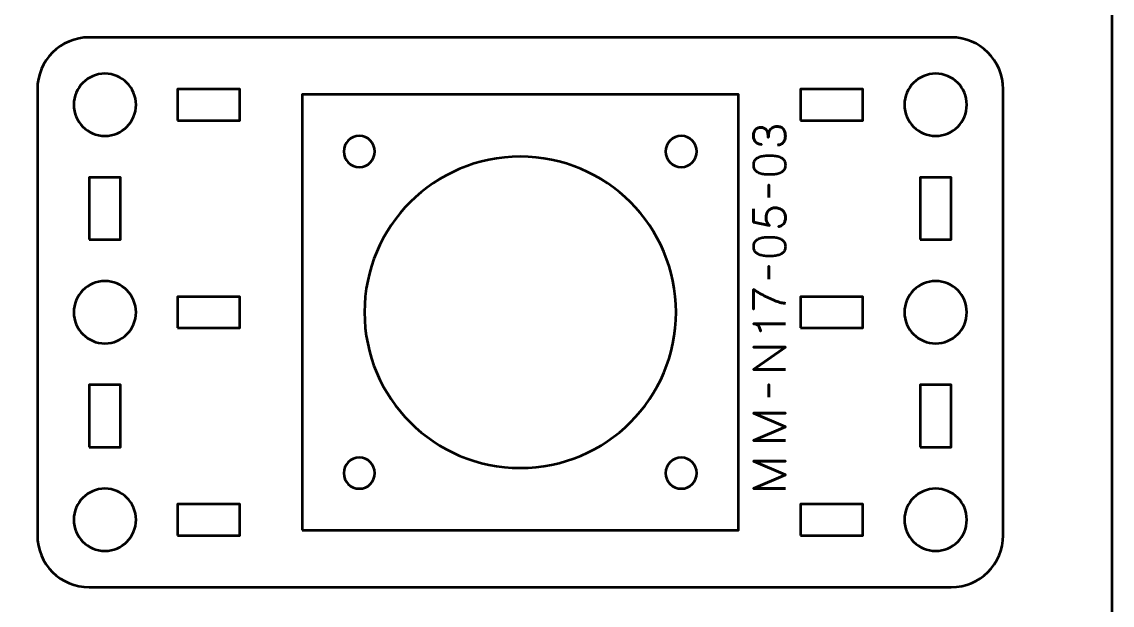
# Model space of a CAD drawing. Header units: centimetres. Extents: x -21 to 0, y -29.7 to 0.
# Drawn here: x -10.5 to 0, y -22.67 to -17.05 of the extents above; entities that cross this region are included whole.
import ezdxf

# ---------------------------------------------------------------- set-up
doc = ezdxf.new("R2010")
doc.units = ezdxf.units.CM
doc.header["$MEASUREMENT"] = 0
doc.layers.add('Layer 1', color=7, linetype='Continuous')

msp = doc.modelspace()

# ---------------------------------------------------------------- linework, layer by layer
at = {"layer": 'Layer 1', "color": 22, "lineweight": 53}
msp.add_open_spline([(-21.00003, -29.19995), (-21.00003, -29.19995), (-21.00003, -0.49992), (-21.00003, -0.49992), (-21.00003, -0.49992), (-21.00003, -0.22295), (-20.77694, 0.00004), (-20.49994, 0.00004), (-20.49994, 0.00004), (-20.49994, 0.00004), (-0.50008, 0.00004), (-0.50008, 0.00004), (-0.50008, 0.00004), (-0.22294, 0.00004), (0.00002, -0.22295), (0.00002, -0.49992), (0.00002, -0.49992), (0.00002, -0.49992), (0.00002, -29.19995), (0.00002, -29.19995), (0.00002, -29.19995), (0.00002, -29.47695), (-0.22294, -29.70004), (-0.50008, -29.70004), (-0.50008, -29.70004), (-0.50008, -29.70004), (-20.49994, -29.70004), (-20.49994, -29.70004), (-20.49994, -29.70004), (-20.77694, -29.70004), (-21.00003, -29.47695), (-21.00003, -29.19995)], degree=3, knots=[0, 0, 0, 0, 0.125, 0.125, 0.125, 0.125, 0.25, 0.25, 0.25, 0.25, 0.375, 0.375, 0.375, 0.375, 0.5, 0.5, 0.5, 0.5, 0.625, 0.625, 0.625, 0.625, 0.75, 0.75, 0.75, 0.75, 0.875, 0.875, 0.875, 0.875, 1, 1, 1, 1], dxfattribs=at)
at = {"layer": 'Layer 1', "color": 114, "lineweight": 53}
msp.add_open_spline([(-10.35005, -21.9999), (-10.35005, -21.9999), (-10.35005, -17.70001), (-10.35005, -17.70001), (-10.35005, -17.70001), (-10.35005, -17.42301), (-10.12695, -17.19991), (-9.84995, -17.19991), (-9.84995, -17.19991), (-9.84995, -17.19991), (-1.55005, -17.19991), (-1.55005, -17.19991), (-1.55005, -17.19991), (-1.27305, -17.19991), (-1.04995, -17.42301), (-1.04995, -17.70001), (-1.04995, -17.70001), (-1.04995, -17.70001), (-1.04995, -21.9999), (-1.04995, -21.9999), (-1.04995, -21.9999), (-1.04995, -22.2769), (-1.27305, -22.5), (-1.55005, -22.5), (-1.55005, -22.5), (-1.55005, -22.5), (-9.84995, -22.5), (-9.84995, -22.5), (-9.84995, -22.5), (-10.12695, -22.5), (-10.35005, -22.2769), (-10.35005, -21.9999)], degree=3, knots=[0, 0, 0, 0, 0.125, 0.125, 0.125, 0.125, 0.25, 0.25, 0.25, 0.25, 0.375, 0.375, 0.375, 0.375, 0.5, 0.5, 0.5, 0.5, 0.625, 0.625, 0.625, 0.625, 0.75, 0.75, 0.75, 0.75, 0.875, 0.875, 0.875, 0.875, 1, 1, 1, 1], dxfattribs=at)
at = {"layer": 'Layer 1', "lineweight": 53}
for points in [[(-9.70002, -17.55), (-9.53425, -17.55), (-9.40002, -17.68424), (-9.40002, -17.85001), (-9.40002, -17.85001), (-9.40002, -18.01567), (-9.53425, -18.15001), (-9.70002, -18.15001), (-9.70002, -18.15001), (-9.86568, -18.15001), (-10.00002, -18.01567), (-10.00002, -17.85001), (-10.00002, -17.85001), (-10.00002, -17.68424), (-9.86568, -17.55), (-9.70002, -17.55)], [(-1.69998, -17.55), (-1.53435, -17.55), (-1.39998, -17.68424), (-1.39998, -17.85001), (-1.39998, -17.85001), (-1.39998, -18.01567), (-1.53435, -18.15001), (-1.69998, -18.15001), (-1.69998, -18.15001), (-1.86575, -18.15001), (-1.99998, -18.01567), (-1.99998, -17.85001), (-1.99998, -17.85001), (-1.99998, -17.68424), (-1.86575, -17.55), (-1.69998, -17.55)], [(-9, -17.99994), (-9, -17.99994), (-9, -17.69993), (-9, -17.69993), (-9, -17.69993), (-9, -17.69993), (-8.4, -17.69993), (-8.4, -17.69993), (-8.4, -17.69993), (-8.4, -17.69993), (-8.4, -17.99994), (-8.4, -17.99994), (-8.4, -17.99994), (-8.4, -17.99994), (-9, -17.99994), (-9, -17.99994)], [(-3, -17.99994), (-3, -17.99994), (-3, -17.69993), (-3, -17.69993), (-3, -17.69993), (-3, -17.69993), (-2.4, -17.69993), (-2.4, -17.69993), (-2.4, -17.69993), (-2.4, -17.69993), (-2.4, -17.99994), (-2.4, -17.99994), (-2.4, -17.99994), (-2.4, -17.99994), (-3, -17.99994), (-3, -17.99994)], [(-9.84995, -19.14992), (-9.84995, -19.14992), (-9.84995, -18.54992), (-9.84995, -18.54992), (-9.84995, -18.54992), (-9.84995, -18.54992), (-9.54995, -18.54992), (-9.54995, -18.54992), (-9.54995, -18.54992), (-9.54995, -18.54992), (-9.54995, -19.14992), (-9.54995, -19.14992), (-9.54995, -19.14992), (-9.54995, -19.14992), (-9.84995, -19.14992), (-9.84995, -19.14992)], [(-1.85005, -19.14992), (-1.85005, -19.14992), (-1.85005, -18.54992), (-1.85005, -18.54992), (-1.85005, -18.54992), (-1.85005, -18.54992), (-1.55005, -18.54992), (-1.55005, -18.54992), (-1.55005, -18.54992), (-1.55005, -18.54992), (-1.55005, -19.14992), (-1.55005, -19.14992), (-1.55005, -19.14992), (-1.55005, -19.14992), (-1.85005, -19.14992), (-1.85005, -19.14992)], [(-9.70002, -19.54997), (-9.53425, -19.54997), (-9.40002, -19.68431), (-9.40002, -19.84996), (-9.40002, -19.84996), (-9.40002, -20.01559), (-9.53425, -20.14997), (-9.70002, -20.14997), (-9.70002, -20.14997), (-9.86568, -20.14997), (-10.00002, -20.01559), (-10.00002, -19.84996), (-10.00002, -19.84996), (-10.00002, -19.68431), (-9.86568, -19.54997), (-9.70002, -19.54997)], [(-1.69998, -19.54997), (-1.53435, -19.54997), (-1.39998, -19.68431), (-1.39998, -19.84996), (-1.39998, -19.84996), (-1.39998, -20.01559), (-1.53435, -20.14997), (-1.69998, -20.14997), (-1.69998, -20.14997), (-1.86575, -20.14997), (-1.99998, -20.01559), (-1.99998, -19.84996), (-1.99998, -19.84996), (-1.99998, -19.68431), (-1.86575, -19.54997), (-1.69998, -19.54997)], [(-9, -20.00004), (-9, -20.00004), (-9, -19.70004), (-9, -19.70004), (-9, -19.70004), (-9, -19.70004), (-8.4, -19.70004), (-8.4, -19.70004), (-8.4, -19.70004), (-8.4, -19.70004), (-8.4, -20.00004), (-8.4, -20.00004), (-8.4, -20.00004), (-8.4, -20.00004), (-9, -20.00004), (-9, -20.00004)], [(-3, -20.00004), (-3, -20.00004), (-3, -19.70004), (-3, -19.70004), (-3, -19.70004), (-3, -19.70004), (-2.4, -19.70004), (-2.4, -19.70004), (-2.4, -19.70004), (-2.4, -19.70004), (-2.4, -20.00004), (-2.4, -20.00004), (-2.4, -20.00004), (-2.4, -20.00004), (-3, -20.00004), (-3, -20.00004)], [(-9.84995, -21.14999), (-9.84995, -21.14999), (-9.84995, -20.54998), (-9.84995, -20.54998), (-9.84995, -20.54998), (-9.84995, -20.54998), (-9.54995, -20.54998), (-9.54995, -20.54998), (-9.54995, -20.54998), (-9.54995, -20.54998), (-9.54995, -21.14999), (-9.54995, -21.14999), (-9.54995, -21.14999), (-9.54995, -21.14999), (-9.84995, -21.14999), (-9.84995, -21.14999)], [(-1.85005, -21.14999), (-1.85005, -21.14999), (-1.85005, -20.54998), (-1.85005, -20.54998), (-1.85005, -20.54998), (-1.85005, -20.54998), (-1.55005, -20.54998), (-1.55005, -20.54998), (-1.55005, -20.54998), (-1.55005, -20.54998), (-1.55005, -21.14999), (-1.55005, -21.14999), (-1.55005, -21.14999), (-1.55005, -21.14999), (-1.85005, -21.14999), (-1.85005, -21.14999)], [(-9.70002, -21.54989), (-9.53425, -21.54989), (-9.40002, -21.68427), (-9.40002, -21.8499), (-9.40002, -21.8499), (-9.40002, -22.01567), (-9.53425, -22.1499), (-9.70002, -22.1499), (-9.70002, -22.1499), (-9.86568, -22.1499), (-10.00002, -22.01567), (-10.00002, -21.8499), (-10.00002, -21.8499), (-10.00002, -21.68427), (-9.86568, -21.54989), (-9.70002, -21.54989)], [(-1.69998, -21.54989), (-1.53435, -21.54989), (-1.39998, -21.68427), (-1.39998, -21.8499), (-1.39998, -21.8499), (-1.39998, -22.01567), (-1.53435, -22.1499), (-1.69998, -22.1499), (-1.69998, -22.1499), (-1.86575, -22.1499), (-1.99998, -22.01567), (-1.99998, -21.8499), (-1.99998, -21.8499), (-1.99998, -21.68427), (-1.86575, -21.54989), (-1.69998, -21.54989)], [(-9, -21.99997), (-9, -21.99997), (-9, -21.69997), (-9, -21.69997), (-9, -21.69997), (-9, -21.69997), (-8.4, -21.69997), (-8.4, -21.69997), (-8.4, -21.69997), (-8.4, -21.69997), (-8.4, -21.99997), (-8.4, -21.99997), (-8.4, -21.99997), (-8.4, -21.99997), (-9, -21.99997), (-9, -21.99997)], [(-3, -21.99997), (-3, -21.99997), (-3, -21.69997), (-3, -21.69997), (-3, -21.69997), (-3, -21.69997), (-2.4, -21.69997), (-2.4, -21.69997), (-2.4, -21.69997), (-2.4, -21.69997), (-2.4, -21.99997), (-2.4, -21.99997), (-2.4, -21.99997), (-2.4, -21.99997), (-3, -21.99997), (-3, -21.99997)]]:
    msp.add_open_spline(points, degree=3, knots=[0, 0, 0, 0, 0.25, 0.25, 0.25, 0.25, 0.5, 0.5, 0.5, 0.5, 0.75, 0.75, 0.75, 0.75, 1, 1, 1, 1], dxfattribs=at)
at = {"layer": 'Layer 1', "color": 30, "lineweight": 53}
for points, knots in [([(-7.79997, -21.95), (-7.79997, -21.95), (-7.79997, -17.75), (-7.79997, -17.75), (-7.79997, -17.75), (-7.79997, -17.75), (-3.59997, -17.75), (-3.59997, -17.75), (-3.59997, -17.75), (-3.59997, -17.75), (-3.59997, -21.95), (-3.59997, -21.95), (-3.59997, -21.95), (-3.59997, -21.95), (-7.79997, -21.95), (-7.79997, -21.95)], [0, 0, 0, 0, 0.25, 0.25, 0.25, 0.25, 0.5, 0.5, 0.5, 0.5, 0.75, 0.75, 0.75, 0.75, 1, 1, 1, 1]), ([(-3.224, -18.23814), (-3.20876, -18.23807), (-3.1955, -18.23454), (-3.184, -18.22756), (-3.184, -18.22756), (-3.17257, -18.22057), (-3.16361, -18.21062), (-3.15719, -18.19764), (-3.15719, -18.19764), (-3.15077, -18.18466), (-3.14752, -18.16907), (-3.14738, -18.15093), (-3.14738, -18.15093), (-3.14738, -18.13732), (-3.14879, -18.12497), (-3.15175, -18.11375), (-3.15175, -18.11375), (-3.15472, -18.1026), (-3.1593, -18.09301), (-3.16558, -18.08489), (-3.16558, -18.08489), (-3.17186, -18.07678), (-3.17998, -18.07057), (-3.18985, -18.06613), (-3.18985, -18.06613), (-3.1998, -18.06175), (-3.21173, -18.05957), (-3.2257, -18.0595), (-3.2257, -18.0595), (-3.24432, -18.05942), (-3.26006, -18.06323), (-3.27283, -18.07078), (-3.27283, -18.07078), (-3.2856, -18.07833), (-3.29519, -18.09005), (-3.30175, -18.10578), (-3.30175, -18.10578), (-3.30832, -18.12151), (-3.31163, -18.14169), (-3.31163, -18.16617), (-3.31163, -18.16617), (-3.31156, -18.1479), (-3.31325, -18.13259), (-3.31671, -18.1201), (-3.31671, -18.1201), (-3.32017, -18.10768), (-3.32504, -18.09774), (-3.33139, -18.09026), (-3.33139, -18.09026), (-3.33767, -18.08278), (-3.34515, -18.07735), (-3.35375, -18.0741), (-3.35375, -18.0741), (-3.36229, -18.07078), (-3.37167, -18.06916), (-3.3819, -18.06923), (-3.3819, -18.06923), (-3.39214, -18.06916), (-3.40159, -18.07057), (-3.41034, -18.07339), (-3.41034, -18.07339), (-3.41909, -18.07615), (-3.42678, -18.08066), (-3.43334, -18.0868), (-3.43334, -18.0868), (-3.4399, -18.09294), (-3.44505, -18.10105), (-3.44872, -18.111), (-3.44872, -18.111), (-3.45239, -18.12102), (-3.45422, -18.13323), (-3.45429, -18.14755), (-3.45429, -18.14755), (-3.45422, -18.1618), (-3.45211, -18.17429), (-3.44801, -18.18487), (-3.44801, -18.18487), (-3.44392, -18.19553), (-3.43835, -18.20427), (-3.43122, -18.21133), (-3.43122, -18.21133), (-3.4241, -18.21831), (-3.41598, -18.22354), (-3.40681, -18.22699), (-3.40681, -18.22699), (-3.39764, -18.23052), (-3.3879, -18.23221), (-3.37767, -18.23221), (-3.37767, -18.23221), (-3.3879, -18.23221), (-3.39764, -18.23052), (-3.40681, -18.22699), (-3.40681, -18.22699), (-3.41598, -18.22354), (-3.4241, -18.21831), (-3.43122, -18.21133), (-3.43122, -18.21133), (-3.43835, -18.20427), (-3.44392, -18.19553), (-3.44801, -18.18487), (-3.44801, -18.18487), (-3.45211, -18.17429), (-3.45422, -18.1618), (-3.45429, -18.14755), (-3.45429, -18.14755), (-3.45422, -18.13323), (-3.45239, -18.12102), (-3.44872, -18.111), (-3.44872, -18.111), (-3.44505, -18.10105), (-3.4399, -18.09294), (-3.43334, -18.0868), (-3.43334, -18.0868), (-3.42678, -18.08066), (-3.41909, -18.07615), (-3.41034, -18.07339), (-3.41034, -18.07339), (-3.40159, -18.07057), (-3.39214, -18.06916), (-3.3819, -18.06923), (-3.3819, -18.06923), (-3.37167, -18.06916), (-3.36229, -18.07078), (-3.35375, -18.0741), (-3.35375, -18.0741), (-3.34515, -18.07735), (-3.33767, -18.08278), (-3.33139, -18.09026), (-3.33139, -18.09026), (-3.32504, -18.09774), (-3.32017, -18.10768), (-3.31671, -18.1201), (-3.31671, -18.1201), (-3.31325, -18.13259), (-3.31156, -18.1479), (-3.31163, -18.16617), (-3.31163, -18.16617), (-3.31163, -18.14169), (-3.30832, -18.12151), (-3.30175, -18.10578), (-3.30175, -18.10578), (-3.29519, -18.09005), (-3.2856, -18.07833), (-3.27283, -18.07078), (-3.27283, -18.07078), (-3.26006, -18.06323), (-3.24432, -18.05942), (-3.2257, -18.0595), (-3.2257, -18.0595), (-3.21173, -18.05957), (-3.1998, -18.06175), (-3.18985, -18.06613), (-3.18985, -18.06613), (-3.17998, -18.07057), (-3.17186, -18.07678), (-3.16558, -18.08489), (-3.16558, -18.08489), (-3.1593, -18.09301), (-3.15472, -18.1026), (-3.15175, -18.11375), (-3.15175, -18.11375), (-3.14879, -18.12497), (-3.14738, -18.13732), (-3.14738, -18.15093), (-3.14738, -18.15093), (-3.14752, -18.16907), (-3.15077, -18.18466), (-3.15719, -18.19764), (-3.15719, -18.19764), (-3.16361, -18.21062), (-3.17257, -18.22057), (-3.184, -18.22756), (-3.184, -18.22756), (-3.1955, -18.23454), (-3.20876, -18.23807), (-3.224, -18.23814)], [0, 0, 0, 0, 0.02272727, 0.02272727, 0.02272727, 0.02272727, 0.04545455, 0.04545455, 0.04545455, 0.04545455, 0.06818182, 0.06818182, 0.06818182, 0.06818182, 0.09090909, 0.09090909, 0.09090909, 0.09090909, 0.11363636, 0.11363636, 0.11363636, 0.11363636, 0.13636364, 0.13636364, 0.13636364, 0.13636364, 0.15909091, 0.15909091, 0.15909091, 0.15909091, 0.18181818, 0.18181818, 0.18181818, 0.18181818, 0.20454545, 0.20454545, 0.20454545, 0.20454545, 0.22727273, 0.22727273, 0.22727273, 0.22727273, 0.25, 0.25, 0.25, 0.25, 0.27272727, 0.27272727, 0.27272727, 0.27272727, 0.29545455, 0.29545455, 0.29545455, 0.29545455, 0.31818182, 0.31818182, 0.31818182, 0.31818182, 0.34090909, 0.34090909, 0.34090909, 0.34090909, 0.36363636, 0.36363636, 0.36363636, 0.36363636, 0.38636364, 0.38636364, 0.38636364, 0.38636364, 0.40909091, 0.40909091, 0.40909091, 0.40909091, 0.43181818, 0.43181818, 0.43181818, 0.43181818, 0.45454545, 0.45454545, 0.45454545, 0.45454545, 0.47727273, 0.47727273, 0.47727273, 0.47727273, 0.5, 0.5, 0.5, 0.5, 0.52272727, 0.52272727, 0.52272727, 0.52272727, 0.54545455, 0.54545455, 0.54545455, 0.54545455, 0.56818182, 0.56818182, 0.56818182, 0.56818182, 0.59090909, 0.59090909, 0.59090909, 0.59090909, 0.61363636, 0.61363636, 0.61363636, 0.61363636, 0.63636364, 0.63636364, 0.63636364, 0.63636364, 0.65909091, 0.65909091, 0.65909091, 0.65909091, 0.68181818, 0.68181818, 0.68181818, 0.68181818, 0.70454545, 0.70454545, 0.70454545, 0.70454545, 0.72727273, 0.72727273, 0.72727273, 0.72727273, 0.75, 0.75, 0.75, 0.75, 0.77272727, 0.77272727, 0.77272727, 0.77272727, 0.79545455, 0.79545455, 0.79545455, 0.79545455, 0.81818182, 0.81818182, 0.81818182, 0.81818182, 0.84090909, 0.84090909, 0.84090909, 0.84090909, 0.86363636, 0.86363636, 0.86363636, 0.86363636, 0.88636364, 0.88636364, 0.88636364, 0.88636364, 0.90909091, 0.90909091, 0.90909091, 0.90909091, 0.93181818, 0.93181818, 0.93181818, 0.93181818, 0.95454545, 0.95454545, 0.95454545, 0.95454545, 0.97727273, 0.97727273, 0.97727273, 0.97727273, 1, 1, 1, 1]), ([(-3.14738, -18.43075), (-3.14745, -18.41594), (-3.15006, -18.40317), (-3.15514, -18.39251), (-3.15514, -18.39251), (-3.16022, -18.38193), (-3.16749, -18.37311), (-3.17673, -18.36606), (-3.17673, -18.36606), (-3.18604, -18.35907), (-3.19705, -18.35357), (-3.20975, -18.34948), (-3.20975, -18.34948), (-3.22245, -18.34545), (-3.23635, -18.34256), (-3.25159, -18.34094), (-3.25159, -18.34094), (-3.26683, -18.33924), (-3.28285, -18.3384), (-3.29978, -18.33847), (-3.29978, -18.33847), (-3.31664, -18.3384), (-3.33266, -18.33924), (-3.34783, -18.34094), (-3.34783, -18.34094), (-3.363, -18.34256), (-3.37697, -18.34545), (-3.38967, -18.34948), (-3.38967, -18.34948), (-3.4023, -18.35357), (-3.4133, -18.35907), (-3.42269, -18.36606), (-3.42269, -18.36606), (-3.432, -18.37311), (-3.43927, -18.38193), (-3.44435, -18.39251), (-3.44435, -18.39251), (-3.4495, -18.40317), (-3.45211, -18.41594), (-3.45218, -18.43075), (-3.45218, -18.43075), (-3.45211, -18.44557), (-3.4495, -18.45834), (-3.44435, -18.469), (-3.44435, -18.469), (-3.43927, -18.47958), (-3.432, -18.4884), (-3.42269, -18.49545), (-3.42269, -18.49545), (-3.4133, -18.50244), (-3.4023, -18.50794), (-3.38967, -18.51203), (-3.38967, -18.51203), (-3.37697, -18.51606), (-3.363, -18.51895), (-3.34783, -18.52057), (-3.34783, -18.52057), (-3.33266, -18.52226), (-3.31664, -18.52311), (-3.29978, -18.52304), (-3.29978, -18.52304), (-3.28285, -18.52311), (-3.26683, -18.52226), (-3.25159, -18.52057), (-3.25159, -18.52057), (-3.23635, -18.51895), (-3.22245, -18.51606), (-3.20975, -18.51203), (-3.20975, -18.51203), (-3.19705, -18.50794), (-3.18604, -18.50244), (-3.17673, -18.49545), (-3.17673, -18.49545), (-3.16749, -18.4884), (-3.16022, -18.47958), (-3.15514, -18.469), (-3.15514, -18.469), (-3.15006, -18.45834), (-3.14745, -18.44557), (-3.14738, -18.43075)], [0, 0, 0, 0, 0.05, 0.05, 0.05, 0.05, 0.1, 0.1, 0.1, 0.1, 0.15, 0.15, 0.15, 0.15, 0.2, 0.2, 0.2, 0.2, 0.25, 0.25, 0.25, 0.25, 0.3, 0.3, 0.3, 0.3, 0.35, 0.35, 0.35, 0.35, 0.4, 0.4, 0.4, 0.4, 0.45, 0.45, 0.45, 0.45, 0.5, 0.5, 0.5, 0.5, 0.55, 0.55, 0.55, 0.55, 0.6, 0.6, 0.6, 0.6, 0.65, 0.65, 0.65, 0.65, 0.7, 0.7, 0.7, 0.7, 0.75, 0.75, 0.75, 0.75, 0.8, 0.8, 0.8, 0.8, 0.85, 0.85, 0.85, 0.85, 0.9, 0.9, 0.9, 0.9, 0.95, 0.95, 0.95, 0.95, 1, 1, 1, 1]), ([(-3.14738, -18.43075), (-3.14745, -18.41594), (-3.15006, -18.40317), (-3.15514, -18.39251), (-3.15514, -18.39251), (-3.16022, -18.38193), (-3.16749, -18.37311), (-3.17673, -18.36606), (-3.17673, -18.36606), (-3.18604, -18.35907), (-3.19705, -18.35357), (-3.20975, -18.34948), (-3.20975, -18.34948), (-3.22245, -18.34545), (-3.23635, -18.34256), (-3.25159, -18.34094), (-3.25159, -18.34094), (-3.26683, -18.33924), (-3.28285, -18.3384), (-3.29978, -18.33847), (-3.29978, -18.33847), (-3.31664, -18.3384), (-3.33266, -18.33924), (-3.34783, -18.34094), (-3.34783, -18.34094), (-3.363, -18.34256), (-3.37697, -18.34545), (-3.38967, -18.34948), (-3.38967, -18.34948), (-3.4023, -18.35357), (-3.4133, -18.35907), (-3.42269, -18.36606), (-3.42269, -18.36606), (-3.432, -18.37311), (-3.43927, -18.38193), (-3.44435, -18.39251), (-3.44435, -18.39251), (-3.4495, -18.40317), (-3.45211, -18.41594), (-3.45218, -18.43075), (-3.45218, -18.43075), (-3.45211, -18.44557), (-3.4495, -18.45834), (-3.44435, -18.469), (-3.44435, -18.469), (-3.43927, -18.47958), (-3.432, -18.4884), (-3.42269, -18.49545), (-3.42269, -18.49545), (-3.4133, -18.50244), (-3.4023, -18.50794), (-3.38967, -18.51203), (-3.38967, -18.51203), (-3.37697, -18.51606), (-3.363, -18.51895), (-3.34783, -18.52057), (-3.34783, -18.52057), (-3.33266, -18.52226), (-3.31664, -18.52311), (-3.29978, -18.52304), (-3.29978, -18.52304), (-3.28285, -18.52311), (-3.26683, -18.52226), (-3.25159, -18.52057), (-3.25159, -18.52057), (-3.23635, -18.51895), (-3.22245, -18.51606), (-3.20975, -18.51203), (-3.20975, -18.51203), (-3.19705, -18.50794), (-3.18604, -18.50244), (-3.17673, -18.49545), (-3.17673, -18.49545), (-3.16749, -18.4884), (-3.16022, -18.47958), (-3.15514, -18.469), (-3.15514, -18.469), (-3.15006, -18.45834), (-3.14745, -18.44557), (-3.14738, -18.43075)], [0, 0, 0, 0, 0.05, 0.05, 0.05, 0.05, 0.1, 0.1, 0.1, 0.1, 0.15, 0.15, 0.15, 0.15, 0.2, 0.2, 0.2, 0.2, 0.25, 0.25, 0.25, 0.25, 0.3, 0.3, 0.3, 0.3, 0.35, 0.35, 0.35, 0.35, 0.4, 0.4, 0.4, 0.4, 0.45, 0.45, 0.45, 0.45, 0.5, 0.5, 0.5, 0.5, 0.55, 0.55, 0.55, 0.55, 0.6, 0.6, 0.6, 0.6, 0.65, 0.65, 0.65, 0.65, 0.7, 0.7, 0.7, 0.7, 0.75, 0.75, 0.75, 0.75, 0.8, 0.8, 0.8, 0.8, 0.85, 0.85, 0.85, 0.85, 0.9, 0.9, 0.9, 0.9, 0.95, 0.95, 0.95, 0.95, 1, 1, 1, 1]), ([(-3.30698, -18.74317), (-3.30698, -18.74317), (-3.30698, -18.61998), (-3.30698, -18.61998), (-3.30698, -18.61998), (-3.30698, -18.61998), (-3.30698, -18.74317), (-3.30698, -18.74317)], [0, 0, 0, 0, 0.5, 0.5, 0.5, 0.5, 1, 1, 1, 1]), ([(-3.4526, -18.85281), (-3.4526, -18.85281), (-3.4526, -18.97981), (-3.4526, -18.97981), (-3.4526, -18.97981), (-3.4526, -18.97981), (-3.30105, -19.01368), (-3.30105, -19.01368), (-3.30105, -19.01368), (-3.30613, -19.00775), (-3.31071, -19.00211), (-3.31474, -18.99667), (-3.31474, -18.99667), (-3.31876, -18.99131), (-3.32214, -18.98567), (-3.32497, -18.97967), (-3.32497, -18.97967), (-3.32779, -18.97374), (-3.32991, -18.96697), (-3.33139, -18.95935), (-3.33139, -18.95935), (-3.33287, -18.9518), (-3.33365, -18.94277), (-3.33365, -18.9324), (-3.33365, -18.9324), (-3.33365, -18.92393), (-3.33252, -18.91546), (-3.33019, -18.907), (-3.33019, -18.907), (-3.32793, -18.89853), (-3.32447, -18.89049), (-3.31989, -18.88287), (-3.31989, -18.88287), (-3.31523, -18.87518), (-3.30944, -18.8684), (-3.30246, -18.86248), (-3.30246, -18.86248), (-3.29547, -18.85648), (-3.28729, -18.85175), (-3.27791, -18.84837), (-3.27791, -18.84837), (-3.26852, -18.84491), (-3.25787, -18.84315), (-3.24602, -18.84308), (-3.24602, -18.84308), (-3.24164, -18.843), (-3.23614, -18.8435), (-3.22965, -18.84449), (-3.22965, -18.84449), (-3.22316, -18.8454), (-3.2161, -18.8471), (-3.20862, -18.8495), (-3.20862, -18.8495), (-3.20114, -18.85189), (-3.19373, -18.85528), (-3.1864, -18.85958), (-3.1864, -18.85958), (-3.17906, -18.86389), (-3.17236, -18.86939), (-3.16629, -18.87602), (-3.16629, -18.87602), (-3.16022, -18.88266), (-3.15535, -18.8907), (-3.15168, -18.90008), (-3.15168, -18.90008), (-3.14809, -18.90954), (-3.14618, -18.92062), (-3.14611, -18.93324), (-3.14611, -18.93324), (-3.14618, -18.94834), (-3.1478, -18.96104), (-3.15084, -18.97134), (-3.15084, -18.97134), (-3.15394, -18.98165), (-3.15796, -18.99004), (-3.16304, -18.99653), (-3.16304, -18.99653), (-3.16812, -19.00309), (-3.1737, -19.00817), (-3.17976, -19.01184), (-3.17976, -19.01184), (-3.18583, -19.01551), (-3.1919, -19.01826), (-3.19797, -19.0201), (-3.19797, -19.0201), (-3.20404, -19.02193), (-3.20961, -19.02334), (-3.21469, -19.02426), (-3.21469, -19.02426), (-3.20961, -19.02334), (-3.20404, -19.02193), (-3.19797, -19.0201), (-3.19797, -19.0201), (-3.1919, -19.01826), (-3.18583, -19.01551), (-3.17976, -19.01184), (-3.17976, -19.01184), (-3.1737, -19.00817), (-3.16812, -19.00309), (-3.16304, -18.99653), (-3.16304, -18.99653), (-3.15796, -18.99004), (-3.15394, -18.98165), (-3.15084, -18.97134), (-3.15084, -18.97134), (-3.1478, -18.96104), (-3.14618, -18.94834), (-3.14611, -18.93324), (-3.14611, -18.93324), (-3.14618, -18.92062), (-3.14809, -18.90954), (-3.15168, -18.90008), (-3.15168, -18.90008), (-3.15535, -18.8907), (-3.16022, -18.88266), (-3.16629, -18.87602), (-3.16629, -18.87602), (-3.17236, -18.86939), (-3.17906, -18.86389), (-3.1864, -18.85958), (-3.1864, -18.85958), (-3.19373, -18.85528), (-3.20114, -18.85189), (-3.20862, -18.8495), (-3.20862, -18.8495), (-3.2161, -18.8471), (-3.22316, -18.8454), (-3.22965, -18.84449), (-3.22965, -18.84449), (-3.23614, -18.8435), (-3.24164, -18.843), (-3.24602, -18.84308), (-3.24602, -18.84308), (-3.25787, -18.84315), (-3.26852, -18.84491), (-3.27791, -18.84837), (-3.27791, -18.84837), (-3.28729, -18.85175), (-3.29547, -18.85648), (-3.30246, -18.86248), (-3.30246, -18.86248), (-3.30944, -18.8684), (-3.31523, -18.87518), (-3.31989, -18.88287), (-3.31989, -18.88287), (-3.32447, -18.89049), (-3.32793, -18.89853), (-3.33019, -18.907), (-3.33019, -18.907), (-3.33252, -18.91546), (-3.33365, -18.92393), (-3.33365, -18.9324), (-3.33365, -18.9324), (-3.33365, -18.94277), (-3.33287, -18.9518), (-3.33139, -18.95935), (-3.33139, -18.95935), (-3.32991, -18.96697), (-3.32779, -18.97374), (-3.32497, -18.97967), (-3.32497, -18.97967), (-3.32214, -18.98567), (-3.31876, -18.99131), (-3.31474, -18.99667), (-3.31474, -18.99667), (-3.31071, -19.00211), (-3.30613, -19.00775), (-3.30105, -19.01368), (-3.30105, -19.01368), (-3.30105, -19.01368), (-3.4526, -18.97981), (-3.4526, -18.97981), (-3.4526, -18.97981), (-3.4526, -18.97981), (-3.4526, -18.85281), (-3.4526, -18.85281)], [0, 0, 0, 0, 0.02272727, 0.02272727, 0.02272727, 0.02272727, 0.04545455, 0.04545455, 0.04545455, 0.04545455, 0.06818182, 0.06818182, 0.06818182, 0.06818182, 0.09090909, 0.09090909, 0.09090909, 0.09090909, 0.11363636, 0.11363636, 0.11363636, 0.11363636, 0.13636364, 0.13636364, 0.13636364, 0.13636364, 0.15909091, 0.15909091, 0.15909091, 0.15909091, 0.18181818, 0.18181818, 0.18181818, 0.18181818, 0.20454545, 0.20454545, 0.20454545, 0.20454545, 0.22727273, 0.22727273, 0.22727273, 0.22727273, 0.25, 0.25, 0.25, 0.25, 0.27272727, 0.27272727, 0.27272727, 0.27272727, 0.29545455, 0.29545455, 0.29545455, 0.29545455, 0.31818182, 0.31818182, 0.31818182, 0.31818182, 0.34090909, 0.34090909, 0.34090909, 0.34090909, 0.36363636, 0.36363636, 0.36363636, 0.36363636, 0.38636364, 0.38636364, 0.38636364, 0.38636364, 0.40909091, 0.40909091, 0.40909091, 0.40909091, 0.43181818, 0.43181818, 0.43181818, 0.43181818, 0.45454545, 0.45454545, 0.45454545, 0.45454545, 0.47727273, 0.47727273, 0.47727273, 0.47727273, 0.5, 0.5, 0.5, 0.5, 0.52272727, 0.52272727, 0.52272727, 0.52272727, 0.54545455, 0.54545455, 0.54545455, 0.54545455, 0.56818182, 0.56818182, 0.56818182, 0.56818182, 0.59090909, 0.59090909, 0.59090909, 0.59090909, 0.61363636, 0.61363636, 0.61363636, 0.61363636, 0.63636364, 0.63636364, 0.63636364, 0.63636364, 0.65909091, 0.65909091, 0.65909091, 0.65909091, 0.68181818, 0.68181818, 0.68181818, 0.68181818, 0.70454545, 0.70454545, 0.70454545, 0.70454545, 0.72727273, 0.72727273, 0.72727273, 0.72727273, 0.75, 0.75, 0.75, 0.75, 0.77272727, 0.77272727, 0.77272727, 0.77272727, 0.79545455, 0.79545455, 0.79545455, 0.79545455, 0.81818182, 0.81818182, 0.81818182, 0.81818182, 0.84090909, 0.84090909, 0.84090909, 0.84090909, 0.86363636, 0.86363636, 0.86363636, 0.86363636, 0.88636364, 0.88636364, 0.88636364, 0.88636364, 0.90909091, 0.90909091, 0.90909091, 0.90909091, 0.93181818, 0.93181818, 0.93181818, 0.93181818, 0.95454545, 0.95454545, 0.95454545, 0.95454545, 0.97727273, 0.97727273, 0.97727273, 0.97727273, 1, 1, 1, 1]), ([(-3.14738, -19.21687), (-3.14745, -19.20206), (-3.15006, -19.18929), (-3.15514, -19.17863), (-3.15514, -19.17863), (-3.16022, -19.16805), (-3.16749, -19.15923), (-3.17673, -19.15218), (-3.17673, -19.15218), (-3.18604, -19.14519), (-3.19705, -19.13969), (-3.20975, -19.1356), (-3.20975, -19.1356), (-3.22245, -19.13157), (-3.23635, -19.12868), (-3.25159, -19.12706), (-3.25159, -19.12706), (-3.26683, -19.12536), (-3.28285, -19.12452), (-3.29978, -19.12459), (-3.29978, -19.12459), (-3.31664, -19.12452), (-3.33266, -19.12536), (-3.34783, -19.12706), (-3.34783, -19.12706), (-3.363, -19.12868), (-3.37697, -19.13157), (-3.38967, -19.1356), (-3.38967, -19.1356), (-3.4023, -19.13969), (-3.4133, -19.14519), (-3.42269, -19.15218), (-3.42269, -19.15218), (-3.432, -19.15923), (-3.43927, -19.16805), (-3.44435, -19.17863), (-3.44435, -19.17863), (-3.4495, -19.18929), (-3.45211, -19.20206), (-3.45218, -19.21687), (-3.45218, -19.21687), (-3.45211, -19.23169), (-3.4495, -19.24446), (-3.44435, -19.25512), (-3.44435, -19.25512), (-3.43927, -19.2657), (-3.432, -19.27452), (-3.42269, -19.28157), (-3.42269, -19.28157), (-3.4133, -19.28856), (-3.4023, -19.29406), (-3.38967, -19.29815), (-3.38967, -19.29815), (-3.37697, -19.30218), (-3.363, -19.30507), (-3.34783, -19.30669), (-3.34783, -19.30669), (-3.33266, -19.30838), (-3.31664, -19.30923), (-3.29978, -19.30916), (-3.29978, -19.30916), (-3.28285, -19.30923), (-3.26683, -19.30838), (-3.25159, -19.30669), (-3.25159, -19.30669), (-3.23635, -19.30507), (-3.22245, -19.30218), (-3.20975, -19.29815), (-3.20975, -19.29815), (-3.19705, -19.29406), (-3.18604, -19.28856), (-3.17673, -19.28157), (-3.17673, -19.28157), (-3.16749, -19.27452), (-3.16022, -19.2657), (-3.15514, -19.25512), (-3.15514, -19.25512), (-3.15006, -19.24446), (-3.14745, -19.23169), (-3.14738, -19.21687)], [0, 0, 0, 0, 0.05, 0.05, 0.05, 0.05, 0.1, 0.1, 0.1, 0.1, 0.15, 0.15, 0.15, 0.15, 0.2, 0.2, 0.2, 0.2, 0.25, 0.25, 0.25, 0.25, 0.3, 0.3, 0.3, 0.3, 0.35, 0.35, 0.35, 0.35, 0.4, 0.4, 0.4, 0.4, 0.45, 0.45, 0.45, 0.45, 0.5, 0.5, 0.5, 0.5, 0.55, 0.55, 0.55, 0.55, 0.6, 0.6, 0.6, 0.6, 0.65, 0.65, 0.65, 0.65, 0.7, 0.7, 0.7, 0.7, 0.75, 0.75, 0.75, 0.75, 0.8, 0.8, 0.8, 0.8, 0.85, 0.85, 0.85, 0.85, 0.9, 0.9, 0.9, 0.9, 0.95, 0.95, 0.95, 0.95, 1, 1, 1, 1]), ([(-3.14738, -19.21687), (-3.14745, -19.20206), (-3.15006, -19.18929), (-3.15514, -19.17863), (-3.15514, -19.17863), (-3.16022, -19.16805), (-3.16749, -19.15923), (-3.17673, -19.15218), (-3.17673, -19.15218), (-3.18604, -19.14519), (-3.19705, -19.13969), (-3.20975, -19.1356), (-3.20975, -19.1356), (-3.22245, -19.13157), (-3.23635, -19.12868), (-3.25159, -19.12706), (-3.25159, -19.12706), (-3.26683, -19.12536), (-3.28285, -19.12452), (-3.29978, -19.12459), (-3.29978, -19.12459), (-3.31664, -19.12452), (-3.33266, -19.12536), (-3.34783, -19.12706), (-3.34783, -19.12706), (-3.363, -19.12868), (-3.37697, -19.13157), (-3.38967, -19.1356), (-3.38967, -19.1356), (-3.4023, -19.13969), (-3.4133, -19.14519), (-3.42269, -19.15218), (-3.42269, -19.15218), (-3.432, -19.15923), (-3.43927, -19.16805), (-3.44435, -19.17863), (-3.44435, -19.17863), (-3.4495, -19.18929), (-3.45211, -19.20206), (-3.45218, -19.21687), (-3.45218, -19.21687), (-3.45211, -19.23169), (-3.4495, -19.24446), (-3.44435, -19.25512), (-3.44435, -19.25512), (-3.43927, -19.2657), (-3.432, -19.27452), (-3.42269, -19.28157), (-3.42269, -19.28157), (-3.4133, -19.28856), (-3.4023, -19.29406), (-3.38967, -19.29815), (-3.38967, -19.29815), (-3.37697, -19.30218), (-3.363, -19.30507), (-3.34783, -19.30669), (-3.34783, -19.30669), (-3.33266, -19.30838), (-3.31664, -19.30923), (-3.29978, -19.30916), (-3.29978, -19.30916), (-3.28285, -19.30923), (-3.26683, -19.30838), (-3.25159, -19.30669), (-3.25159, -19.30669), (-3.23635, -19.30507), (-3.22245, -19.30218), (-3.20975, -19.29815), (-3.20975, -19.29815), (-3.19705, -19.29406), (-3.18604, -19.28856), (-3.17673, -19.28157), (-3.17673, -19.28157), (-3.16749, -19.27452), (-3.16022, -19.2657), (-3.15514, -19.25512), (-3.15514, -19.25512), (-3.15006, -19.24446), (-3.14745, -19.23169), (-3.14738, -19.21687)], [0, 0, 0, 0, 0.05, 0.05, 0.05, 0.05, 0.1, 0.1, 0.1, 0.1, 0.15, 0.15, 0.15, 0.15, 0.2, 0.2, 0.2, 0.2, 0.25, 0.25, 0.25, 0.25, 0.3, 0.3, 0.3, 0.3, 0.35, 0.35, 0.35, 0.35, 0.4, 0.4, 0.4, 0.4, 0.45, 0.45, 0.45, 0.45, 0.5, 0.5, 0.5, 0.5, 0.55, 0.55, 0.55, 0.55, 0.6, 0.6, 0.6, 0.6, 0.65, 0.65, 0.65, 0.65, 0.7, 0.7, 0.7, 0.7, 0.75, 0.75, 0.75, 0.75, 0.8, 0.8, 0.8, 0.8, 0.85, 0.85, 0.85, 0.85, 0.9, 0.9, 0.9, 0.9, 0.95, 0.95, 0.95, 0.95, 1, 1, 1, 1]), ([(-3.30698, -19.52929), (-3.30698, -19.52929), (-3.30698, -19.4061), (-3.30698, -19.4061), (-3.30698, -19.4061), (-3.30698, -19.4061), (-3.30698, -19.52929), (-3.30698, -19.52929)], [0, 0, 0, 0, 0.5, 0.5, 0.5, 0.5, 1, 1, 1, 1]), ([(-3.14738, -19.76382), (-3.15916, -19.76361), (-3.17278, -19.76156), (-3.1883, -19.75768), (-3.1883, -19.75768), (-3.20389, -19.7538), (-3.22069, -19.74851), (-3.23868, -19.7418), (-3.23868, -19.7418), (-3.25667, -19.7351), (-3.27516, -19.72734), (-3.29428, -19.71859), (-3.29428, -19.71859), (-3.3134, -19.70991), (-3.3323, -19.70053), (-3.35114, -19.69058), (-3.35114, -19.69058), (-3.36998, -19.68063), (-3.38804, -19.67047), (-3.40533, -19.6601), (-3.40533, -19.6601), (-3.42254, -19.64973), (-3.43828, -19.63957), (-3.4526, -19.62962), (-3.4526, -19.62962), (-3.4526, -19.62962), (-3.4526, -19.81885), (-3.4526, -19.81885), (-3.4526, -19.81885), (-3.4526, -19.81885), (-3.4526, -19.62962), (-3.4526, -19.62962), (-3.4526, -19.62962), (-3.43828, -19.63957), (-3.42254, -19.64973), (-3.40533, -19.6601), (-3.40533, -19.6601), (-3.38804, -19.67047), (-3.36998, -19.68063), (-3.35114, -19.69058), (-3.35114, -19.69058), (-3.3323, -19.70053), (-3.3134, -19.70991), (-3.29428, -19.71859), (-3.29428, -19.71859), (-3.27516, -19.72734), (-3.25667, -19.7351), (-3.23868, -19.7418), (-3.23868, -19.7418), (-3.22069, -19.74851), (-3.20389, -19.7538), (-3.1883, -19.75768), (-3.1883, -19.75768), (-3.17278, -19.76156), (-3.15916, -19.76361), (-3.14738, -19.76382)], [0, 0, 0, 0, 0.07142857, 0.07142857, 0.07142857, 0.07142857, 0.14285714, 0.14285714, 0.14285714, 0.14285714, 0.21428571, 0.21428571, 0.21428571, 0.21428571, 0.28571429, 0.28571429, 0.28571429, 0.28571429, 0.35714286, 0.35714286, 0.35714286, 0.35714286, 0.42857143, 0.42857143, 0.42857143, 0.42857143, 0.5, 0.5, 0.5, 0.5, 0.57142857, 0.57142857, 0.57142857, 0.57142857, 0.64285714, 0.64285714, 0.64285714, 0.64285714, 0.71428571, 0.71428571, 0.71428571, 0.71428571, 0.78571429, 0.78571429, 0.78571429, 0.78571429, 0.85714286, 0.85714286, 0.85714286, 0.85714286, 0.92857143, 0.92857143, 0.92857143, 0.92857143, 1, 1, 1, 1]), ([(-3.14738, -19.96108), (-3.14738, -19.96108), (-3.4526, -19.96108), (-3.4526, -19.96108), (-3.4526, -19.96108), (-3.44223, -19.96115), (-3.43334, -19.96299), (-3.42593, -19.96652), (-3.42593, -19.96652), (-3.41845, -19.96997), (-3.41231, -19.97456), (-3.40738, -19.9802), (-3.40738, -19.9802), (-3.40244, -19.98585), (-3.39849, -19.99192), (-3.39552, -19.99841), (-3.39552, -19.99841), (-3.39263, -20.0049), (-3.39044, -20.01118), (-3.3891, -20.01725), (-3.3891, -20.01725), (-3.38769, -20.02338), (-3.38684, -20.02861), (-3.38656, -20.03305), (-3.38656, -20.03305), (-3.38684, -20.02861), (-3.38769, -20.02338), (-3.3891, -20.01725), (-3.3891, -20.01725), (-3.39044, -20.01118), (-3.39263, -20.0049), (-3.39552, -19.99841), (-3.39552, -19.99841), (-3.39849, -19.99192), (-3.40244, -19.98585), (-3.40738, -19.9802), (-3.40738, -19.9802), (-3.41231, -19.97456), (-3.41845, -19.96997), (-3.42593, -19.96652), (-3.42593, -19.96652), (-3.43334, -19.96299), (-3.44223, -19.96115), (-3.4526, -19.96108), (-3.4526, -19.96108), (-3.4526, -19.96108), (-3.14738, -19.96108), (-3.14738, -19.96108)], [0, 0, 0, 0, 0.08333333, 0.08333333, 0.08333333, 0.08333333, 0.16666667, 0.16666667, 0.16666667, 0.16666667, 0.25, 0.25, 0.25, 0.25, 0.33333333, 0.33333333, 0.33333333, 0.33333333, 0.41666667, 0.41666667, 0.41666667, 0.41666667, 0.5, 0.5, 0.5, 0.5, 0.58333333, 0.58333333, 0.58333333, 0.58333333, 0.66666667, 0.66666667, 0.66666667, 0.66666667, 0.75, 0.75, 0.75, 0.75, 0.83333333, 0.83333333, 0.83333333, 0.83333333, 0.91666667, 0.91666667, 0.91666667, 0.91666667, 1, 1, 1, 1]), ([(-3.14738, -20.40262), (-3.14738, -20.40262), (-3.4526, -20.40262), (-3.4526, -20.40262), (-3.4526, -20.40262), (-3.4526, -20.40262), (-3.14738, -20.18503), (-3.14738, -20.18503), (-3.14738, -20.18503), (-3.14738, -20.18503), (-3.4526, -20.18503), (-3.4526, -20.18503), (-3.4526, -20.18503), (-3.4526, -20.18503), (-3.14738, -20.18503), (-3.14738, -20.18503), (-3.14738, -20.18503), (-3.14738, -20.18503), (-3.4526, -20.40262), (-3.4526, -20.40262), (-3.4526, -20.40262), (-3.4526, -20.40262), (-3.14738, -20.40262), (-3.14738, -20.40262)], [0, 0, 0, 0, 0.16666667, 0.16666667, 0.16666667, 0.16666667, 0.33333333, 0.33333333, 0.33333333, 0.33333333, 0.5, 0.5, 0.5, 0.5, 0.66666667, 0.66666667, 0.66666667, 0.66666667, 0.83333333, 0.83333333, 0.83333333, 0.83333333, 1, 1, 1, 1]), ([(-3.30698, -20.66847), (-3.30698, -20.66847), (-3.30698, -20.54528), (-3.30698, -20.54528), (-3.30698, -20.54528), (-3.30698, -20.54528), (-3.30698, -20.66847), (-3.30698, -20.66847)], [0, 0, 0, 0, 0.5, 0.5, 0.5, 0.5, 1, 1, 1, 1]), ([(-3.14738, -21.08545), (-3.14738, -21.08545), (-3.4526, -21.08545), (-3.4526, -21.08545), (-3.4526, -21.08545), (-3.4526, -21.08545), (-3.14738, -20.95422), (-3.14738, -20.95422), (-3.14738, -20.95422), (-3.14738, -20.95422), (-3.4526, -20.82256), (-3.4526, -20.82256), (-3.4526, -20.82256), (-3.4526, -20.82256), (-3.14738, -20.82256), (-3.14738, -20.82256), (-3.14738, -20.82256), (-3.14738, -20.82256), (-3.4526, -20.82256), (-3.4526, -20.82256), (-3.4526, -20.82256), (-3.4526, -20.82256), (-3.14738, -20.95422), (-3.14738, -20.95422), (-3.14738, -20.95422), (-3.14738, -20.95422), (-3.4526, -21.08545), (-3.4526, -21.08545), (-3.4526, -21.08545), (-3.4526, -21.08545), (-3.14738, -21.08545), (-3.14738, -21.08545)], [0, 0, 0, 0, 0.125, 0.125, 0.125, 0.125, 0.25, 0.25, 0.25, 0.25, 0.375, 0.375, 0.375, 0.375, 0.5, 0.5, 0.5, 0.5, 0.625, 0.625, 0.625, 0.625, 0.75, 0.75, 0.75, 0.75, 0.875, 0.875, 0.875, 0.875, 1, 1, 1, 1]), ([(-3.14738, -21.54815), (-3.14738, -21.54815), (-3.4526, -21.54815), (-3.4526, -21.54815), (-3.4526, -21.54815), (-3.4526, -21.54815), (-3.14738, -21.41692), (-3.14738, -21.41692), (-3.14738, -21.41692), (-3.14738, -21.41692), (-3.4526, -21.28526), (-3.4526, -21.28526), (-3.4526, -21.28526), (-3.4526, -21.28526), (-3.14738, -21.28526), (-3.14738, -21.28526), (-3.14738, -21.28526), (-3.14738, -21.28526), (-3.4526, -21.28526), (-3.4526, -21.28526), (-3.4526, -21.28526), (-3.4526, -21.28526), (-3.14738, -21.41692), (-3.14738, -21.41692), (-3.14738, -21.41692), (-3.14738, -21.41692), (-3.4526, -21.54815), (-3.4526, -21.54815), (-3.4526, -21.54815), (-3.4526, -21.54815), (-3.14738, -21.54815), (-3.14738, -21.54815)], [0, 0, 0, 0, 0.125, 0.125, 0.125, 0.125, 0.25, 0.25, 0.25, 0.25, 0.375, 0.375, 0.375, 0.375, 0.5, 0.5, 0.5, 0.5, 0.625, 0.625, 0.625, 0.625, 0.75, 0.75, 0.75, 0.75, 0.875, 0.875, 0.875, 0.875, 1, 1, 1, 1])]:
    msp.add_open_spline(points, degree=3, knots=knots, dxfattribs=at)
at = {"layer": 'Layer 1', "color": 250, "lineweight": 53}
for points in [[(-7.39997, -18.3), (-7.39997, -18.21717), (-7.3328, -18.15), (-7.24997, -18.15), (-7.24997, -18.15), (-7.16714, -18.15), (-7.09997, -18.21717), (-7.09997, -18.3), (-7.09997, -18.3), (-7.09997, -18.38283), (-7.16714, -18.45), (-7.24997, -18.45), (-7.24997, -18.45), (-7.3328, -18.45), (-7.39997, -18.38283), (-7.39997, -18.3)], [(-4.29997, -18.3), (-4.29997, -18.21717), (-4.2328, -18.15), (-4.14997, -18.15), (-4.14997, -18.15), (-4.06714, -18.15), (-3.99997, -18.21717), (-3.99997, -18.3), (-3.99997, -18.3), (-3.99997, -18.38283), (-4.06714, -18.45), (-4.14997, -18.45), (-4.14997, -18.45), (-4.2328, -18.45), (-4.29997, -18.38283), (-4.29997, -18.3)], [(-7.19997, -19.85), (-7.19997, -19.02171), (-6.52826, -18.35), (-5.69997, -18.35), (-5.69997, -18.35), (-4.87168, -18.35), (-4.19997, -19.02171), (-4.19997, -19.85), (-4.19997, -19.85), (-4.19997, -20.67829), (-4.87168, -21.35), (-5.69997, -21.35), (-5.69997, -21.35), (-6.52826, -21.35), (-7.19997, -20.67829), (-7.19997, -19.85)], [(-7.39997, -21.4), (-7.39997, -21.31717), (-7.3328, -21.25), (-7.24997, -21.25), (-7.24997, -21.25), (-7.16714, -21.25), (-7.09997, -21.31717), (-7.09997, -21.4), (-7.09997, -21.4), (-7.09997, -21.48283), (-7.16714, -21.55), (-7.24997, -21.55), (-7.24997, -21.55), (-7.3328, -21.55), (-7.39997, -21.48283), (-7.39997, -21.4)], [(-4.29997, -21.4), (-4.29997, -21.31717), (-4.2328, -21.25), (-4.14997, -21.25), (-4.14997, -21.25), (-4.06714, -21.25), (-3.99997, -21.31717), (-3.99997, -21.4), (-3.99997, -21.4), (-3.99997, -21.48283), (-4.06714, -21.55), (-4.14997, -21.55), (-4.14997, -21.55), (-4.2328, -21.55), (-4.29997, -21.48283), (-4.29997, -21.4)]]:
    msp.add_open_spline(points, degree=3, knots=[0, 0, 0, 0, 0.25, 0.25, 0.25, 0.25, 0.5, 0.5, 0.5, 0.5, 0.75, 0.75, 0.75, 0.75, 1, 1, 1, 1], dxfattribs=at)

doc.saveas('drawing.dxf')
